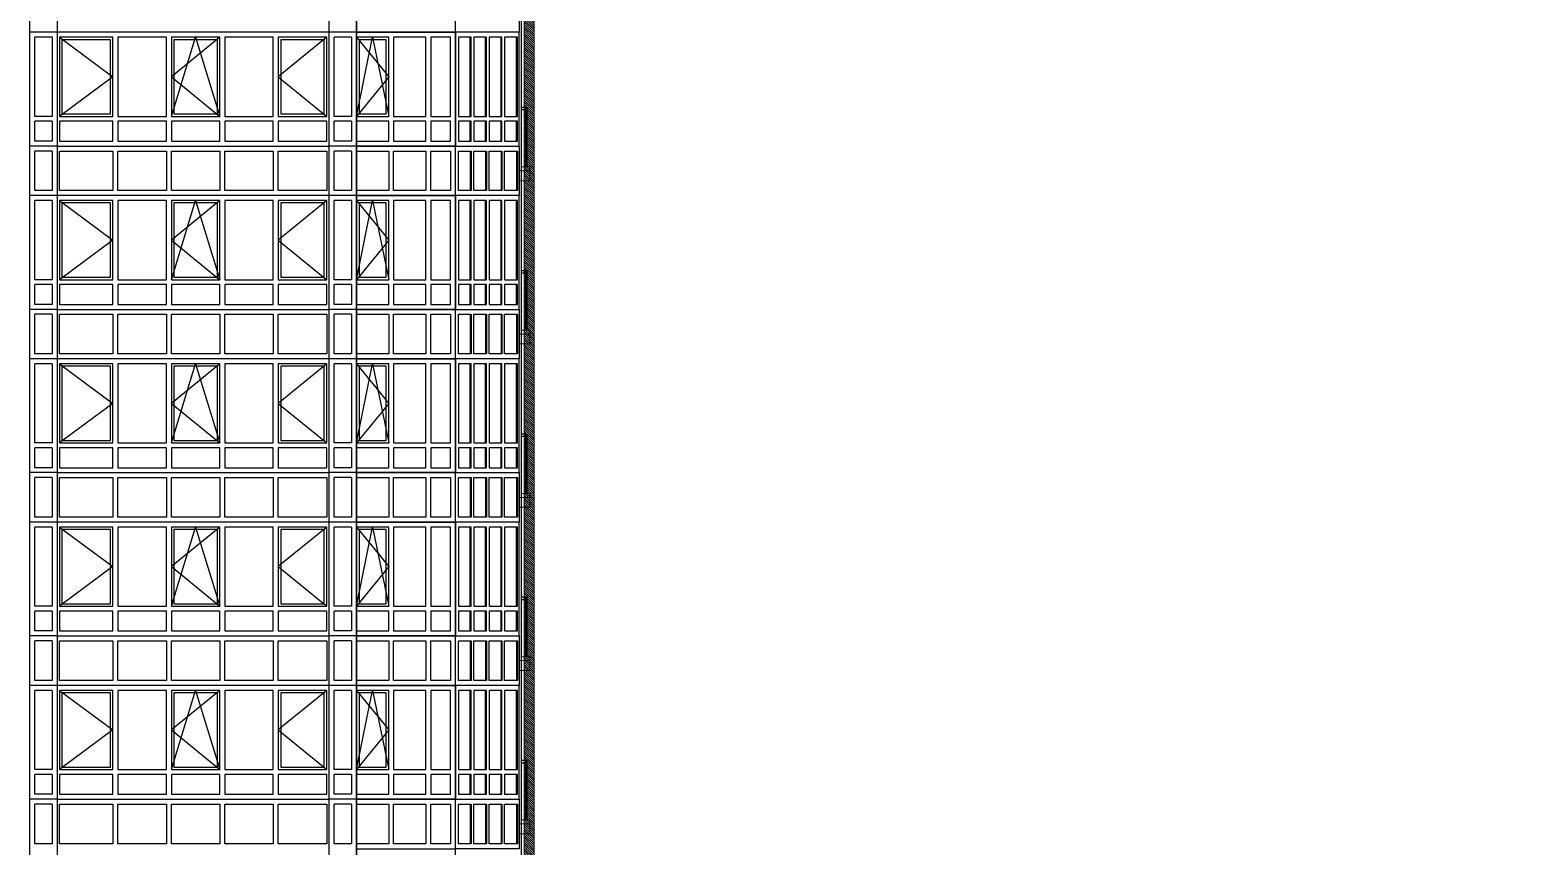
# Model space of a CAD drawing. Header units: inches. Extents: x -634 to 3638, y -6930911 to 5552.
# Drawn here: x 1409.28 to 1440.72, y 3491.25 to 3508.48 of the extents above; entities that cross this region are included whole.
import ezdxf

# ---------------------------------------------------------------- set-up
doc = ezdxf.new("R2010")
doc.units = ezdxf.units.IN
doc.header["$MEASUREMENT"] = 0
doc.linetypes.add('DASHED2', pattern=[9.525, 6.35, -3.175])
doc.layers.add('ELEV', color=134, linetype='Continuous', lineweight=18)
doc.layers.add('WALL_1', color=11, linetype='Continuous', lineweight=15)
for name, color, linetype in [('OGRAJDENIYE', 255, 'Continuous'), ('Okno', 150, 'Continuous'), ('WALL', 243, 'Continuous')]:
    doc.layers.add(name, color=color, linetype=linetype)

msp = doc.modelspace()

# ---------------------------------------------------------------- hatches: boundary and pattern name
at = {"layer": 'ELEV', "linetype": 'Continuous'}
h = msp.add_hatch(dxfattribs=at)
h.set_pattern_fill('ANSI31', color=256, scale=0.01044, style=0)
h.set_pattern_definition([(45, (1262.311104, 3366.587935), (-0.02343928418428, 0.02343928418428), [])])
edge = h.paths.add_edge_path()
edge.add_ellipse((1445.78234, 3471.96182), major_axis=(0, 6932302.83262), ratio=0.00000001506, start_angle=89.999976115149, end_angle=270.000023884851)
edge.add_line((1445.67794, 3474.85168), (1445.67794, 3528.48347))
edge.add_line((1445.67794, 3528.48347), (1445.88675, 3528.48347))
edge.add_line((1445.88675, 3528.48347), (1445.88675, 3474.85168))
h = msp.add_hatch(dxfattribs=at)
h.set_pattern_fill('ANSI31', color=256, scale=0.01044, angle=180, style=0)
h.set_pattern_definition([(135, (1559.49005, 3366.229043), (0.023439284, 0.023439284), [])])
h.paths.add_polyline_path([(1419.91858, 3477.38813), (1419.71312, 3477.54604), (1419.70978, 3477.54861), (1419.70978, 3529.38075), (1419.91858, 3529.37984)])

# ---------------------------------------------------------------- linework, layer by layer
at = {"layer": 'ELEV', "linetype": 'Continuous', "flags": 128}
for points in [[(1419.70978, 3529.3807, 0.02088, 0.02088, 0), (1419.70978, 3477.54861, 0.02088, 0.02088, 0)], [(1419.91858, 3529.37978, 0.02088, 0.02088, 0), (1419.91858, 3477.38813, 0.02088, 0.02088, 0)]]:
    msp.add_lwpolyline(points, format="xyseb", dxfattribs=at)
at = {"layer": 'OGRAJDENIYE', "color": 7, "linetype": 'Continuous'}
for p, q in [((1419.77502, 3506.83704), (1419.65391, 3506.83704)), ((1419.7437, 3506.78483), (1419.65391, 3506.78483)), ((1419.7437, 3505.58419), (1419.7437, 3506.83704)), ((1419.77502, 3505.58419), (1419.77502, 3506.83704)), ((1419.77502, 3503.39172), (1419.65391, 3503.39172)), ((1419.7437, 3503.33951), (1419.65391, 3503.33951)), ((1419.7437, 3502.13887), (1419.7437, 3503.39172)), ((1419.77502, 3502.13887), (1419.77502, 3503.39172)), ((1419.77502, 3499.9464), (1419.65391, 3499.9464)), ((1419.7437, 3499.8942), (1419.65391, 3499.8942)), ((1419.7437, 3498.69355), (1419.7437, 3499.9464)), ((1419.77502, 3498.69355), (1419.77502, 3499.9464)), ((1419.77502, 3496.50108), (1419.65391, 3496.50108)), ((1419.7437, 3496.44888), (1419.65391, 3496.44888)), ((1419.7437, 3495.24823), (1419.7437, 3496.50108)), ((1419.77502, 3495.24823), (1419.77502, 3496.50108)), ((1419.77502, 3493.05576), (1419.65391, 3493.05576)), ((1419.7437, 3493.00356), (1419.65391, 3493.00356)), ((1419.7437, 3491.80291), (1419.7437, 3493.05576)), ((1419.77502, 3491.80291), (1419.77502, 3493.05576))]:
    msp.add_line(p, q, dxfattribs=at)
at = {"layer": 'Okno', "color": 7, "linetype": 'Continuous'}
for p, q in [((1409.85668, 3508.42397), (1409.28246, 3508.42397)), ((1416.1731, 3508.42397), (1415.59888, 3508.42397)), ((1409.75227, 3508.31957), (1409.38686, 3508.31957)), ((1416.06869, 3508.31957), (1415.70328, 3508.31957)), ((1409.75227, 3506.64911), (1409.38686, 3506.64911)), ((1409.75227, 3506.54471), (1409.38686, 3506.54471)), ((1416.06869, 3506.64911), (1415.70328, 3506.64911)), ((1416.06869, 3506.54471), (1415.70328, 3506.54471)), ((1409.85668, 3506.02269), (1409.28246, 3506.02269)), ((1409.75227, 3506.12709), (1409.38686, 3506.12709)), ((1409.75227, 3505.91828), (1409.38686, 3505.91828)), ((1416.1731, 3506.02269), (1415.59888, 3506.02269)), ((1416.06869, 3506.12709), (1415.70328, 3506.12709)), ((1416.06869, 3505.91828), (1415.70328, 3505.91828)), ((1409.85668, 3504.97865), (1409.28246, 3504.97865)), ((1409.75227, 3505.08306), (1409.38686, 3505.08306)), ((1409.75227, 3504.87425), (1409.38686, 3504.87425)), ((1416.1731, 3504.97865), (1415.59888, 3504.97865)), ((1416.06869, 3505.08306), (1415.70328, 3505.08306)), ((1416.06869, 3504.87425), (1415.70328, 3504.87425)), ((1409.75227, 3503.20379), (1409.38686, 3503.20379)), ((1409.75227, 3503.09939), (1409.38686, 3503.09939)), ((1416.06869, 3503.20379), (1415.70328, 3503.20379)), ((1416.06869, 3503.09939), (1415.70328, 3503.09939)), ((1409.75227, 3502.68177), (1409.38686, 3502.68177)), ((1416.06869, 3502.68177), (1415.70328, 3502.68177)), ((1409.85668, 3502.57737), (1409.28246, 3502.57737)), ((1409.75227, 3502.47296), (1409.38686, 3502.47296)), ((1416.1731, 3502.57737), (1415.59888, 3502.57737)), ((1416.06869, 3502.47296), (1415.70328, 3502.47296)), ((1409.85668, 3501.53333), (1409.28246, 3501.53333)), ((1409.75227, 3501.63774), (1409.38686, 3501.63774)), ((1409.75227, 3501.42893), (1409.38686, 3501.42893)), ((1416.1731, 3501.53333), (1415.59888, 3501.53333)), ((1416.06869, 3501.63774), (1415.70328, 3501.63774)), ((1416.06869, 3501.42893), (1415.70328, 3501.42893)), ((1409.75227, 3499.75847), (1409.38686, 3499.75847)), ((1409.75227, 3499.65407), (1409.38686, 3499.65407)), ((1416.06869, 3499.75847), (1415.70328, 3499.75847)), ((1416.06869, 3499.65407), (1415.70328, 3499.65407)), ((1409.75227, 3499.23645), (1409.38686, 3499.23645)), ((1416.06869, 3499.23645), (1415.70328, 3499.23645)), ((1409.85668, 3499.13205), (1409.28246, 3499.13205)), ((1409.75227, 3499.02764), (1409.38686, 3499.02764)), ((1416.1731, 3499.13205), (1415.59888, 3499.13205)), ((1416.06869, 3499.02764), (1415.70328, 3499.02764)), ((1409.85668, 3498.08801), (1409.28246, 3498.08801)), ((1409.75227, 3498.19242), (1409.38686, 3498.19242)), ((1409.75227, 3497.98361), (1409.38686, 3497.98361)), ((1416.1731, 3498.08801), (1415.59888, 3498.08801)), ((1416.06869, 3498.19242), (1415.70328, 3498.19242)), ((1416.06869, 3497.98361), (1415.70328, 3497.98361)), ((1409.75227, 3496.31315), (1409.38686, 3496.31315)), ((1409.75227, 3496.20875), (1409.38686, 3496.20875)), ((1416.06869, 3496.31315), (1415.70328, 3496.31315)), ((1416.06869, 3496.20875), (1415.70328, 3496.20875)), ((1409.75227, 3495.79113), (1409.38686, 3495.79113)), ((1416.06869, 3495.79113), (1415.70328, 3495.79113)), ((1409.85668, 3495.68673), (1409.28246, 3495.68673)), ((1409.75227, 3495.58233), (1409.38686, 3495.58233)), ((1416.1731, 3495.68673), (1415.59888, 3495.68673)), ((1416.06869, 3495.58233), (1415.70328, 3495.58233)), ((1409.85668, 3494.64269), (1409.28246, 3494.64269)), ((1409.75227, 3494.7471), (1409.38686, 3494.7471)), ((1409.75227, 3494.53829), (1409.38686, 3494.53829)), ((1416.1731, 3494.64269), (1415.59888, 3494.64269)), ((1416.06869, 3494.7471), (1415.70328, 3494.7471)), ((1416.06869, 3494.53829), (1415.70328, 3494.53829)), ((1409.75227, 3492.86783), (1409.38686, 3492.86783)), ((1409.75227, 3492.76343), (1409.38686, 3492.76343)), ((1416.06869, 3492.86783), (1415.70328, 3492.86783)), ((1416.06869, 3492.76343), (1415.70328, 3492.76343)), ((1409.75227, 3492.34581), (1409.38686, 3492.34581)), ((1416.06869, 3492.34581), (1415.70328, 3492.34581)), ((1409.85668, 3492.24141), (1409.28246, 3492.24141)), ((1409.75227, 3492.13701), (1409.38686, 3492.13701)), ((1416.1731, 3492.24141), (1415.59888, 3492.24141)), ((1416.06869, 3492.13701), (1415.70328, 3492.13701)), ((1409.75227, 3491.30178), (1409.38686, 3491.30178)), ((1416.06869, 3491.30178), (1415.70328, 3491.30178))]:
    msp.add_line(p, q, dxfattribs=at)
at = {"layer": 'Okno', "color": 7, "linetype": 'DASHED2', "ltscale": 0.4}
for p, q in [((1409.90888, 3508.31957), (1411.03644, 3507.48434)), ((1413.29156, 3508.31957), (1412.2684, 3507.48434)), ((1412.2684, 3506.64911), (1412.77998, 3508.31957)), ((1412.77998, 3508.31957), (1413.29156, 3506.64911)), ((1415.54667, 3508.31957), (1414.52352, 3507.48434)), ((1416.17414, 3508.31957), (1416.85276, 3507.48434)), ((1416.17414, 3506.64911), (1416.51345, 3508.31957)), ((1416.51345, 3508.31957), (1416.85276, 3506.64911)), ((1411.03644, 3507.48434), (1409.90888, 3506.64911)), ((1412.2684, 3507.48434), (1413.29156, 3506.64911)), ((1414.52352, 3507.48434), (1415.54667, 3506.64911)), ((1416.85276, 3507.48434), (1416.17414, 3506.64911)), ((1409.90888, 3504.87425), (1411.03644, 3504.03902)), ((1413.29156, 3504.87425), (1412.2684, 3504.03902)), ((1412.2684, 3503.20379), (1412.77998, 3504.87425)), ((1412.77998, 3504.87425), (1413.29156, 3503.20379)), ((1415.54667, 3504.87425), (1414.52352, 3504.03902)), ((1416.17414, 3504.87425), (1416.85276, 3504.03902)), ((1416.17414, 3503.20379), (1416.51345, 3504.87425)), ((1416.51345, 3504.87425), (1416.85276, 3503.20379)), ((1411.03644, 3504.03902), (1409.90888, 3503.20379)), ((1412.2684, 3504.03902), (1413.29156, 3503.20379)), ((1414.52352, 3504.03902), (1415.54667, 3503.20379)), ((1416.85276, 3504.03902), (1416.17414, 3503.20379)), ((1409.90888, 3501.42893), (1411.03644, 3500.5937)), ((1413.29156, 3501.42893), (1412.2684, 3500.5937)), ((1412.2684, 3499.75847), (1412.77998, 3501.42893)), ((1412.77998, 3501.42893), (1413.29156, 3499.75847)), ((1415.54667, 3501.42893), (1414.52352, 3500.5937)), ((1416.17414, 3501.42893), (1416.85276, 3500.5937)), ((1416.17414, 3499.75847), (1416.51345, 3501.42893)), ((1416.51345, 3501.42893), (1416.85276, 3499.75847)), ((1411.03644, 3500.5937), (1409.90888, 3499.75847)), ((1412.2684, 3500.5937), (1413.29156, 3499.75847)), ((1414.52352, 3500.5937), (1415.54667, 3499.75847)), ((1416.85276, 3500.5937), (1416.17414, 3499.75847)), ((1409.90888, 3497.98361), (1411.03644, 3497.14838)), ((1413.29156, 3497.98361), (1412.2684, 3497.14838)), ((1412.2684, 3496.31315), (1412.77998, 3497.98361)), ((1412.77998, 3497.98361), (1413.29156, 3496.31315)), ((1415.54667, 3497.98361), (1414.52352, 3497.14838)), ((1416.17414, 3497.98361), (1416.85276, 3497.14838)), ((1416.17414, 3496.31315), (1416.51345, 3497.98361)), ((1416.51345, 3497.98361), (1416.85276, 3496.31315)), ((1411.03644, 3497.14838), (1409.90888, 3496.31315)), ((1412.2684, 3497.14838), (1413.29156, 3496.31315)), ((1414.52352, 3497.14838), (1415.54667, 3496.31315)), ((1416.85276, 3497.14838), (1416.17414, 3496.31315)), ((1409.90888, 3494.53829), (1411.03644, 3493.70306)), ((1413.29156, 3494.53829), (1412.2684, 3493.70306)), ((1412.2684, 3492.86783), (1412.77998, 3494.53829)), ((1412.77998, 3494.53829), (1413.29156, 3492.86783)), ((1415.54667, 3494.53829), (1414.52352, 3493.70306)), ((1416.17414, 3494.53829), (1416.85276, 3493.70306)), ((1416.17414, 3492.86783), (1416.51345, 3494.53829)), ((1416.51345, 3494.53829), (1416.85276, 3492.86783)), ((1411.03644, 3493.70306), (1409.90888, 3492.86783)), ((1412.2684, 3493.70306), (1413.29156, 3492.86783)), ((1414.52352, 3493.70306), (1415.54667, 3492.86783)), ((1416.85276, 3493.70306), (1416.17414, 3492.86783))]:
    msp.add_line(p, q, dxfattribs=at)
at = {"layer": 'Okno', "color": 7}
for p, q in [((1418.5742, 3506.64911), (1418.5742, 3508.31957)), ((1418.89785, 3506.64911), (1418.89785, 3508.31957)), ((1419.2215, 3506.64911), (1419.2215, 3508.31957)), ((1419.54515, 3506.64911), (1419.54515, 3508.31957)), ((1418.5742, 3506.12709), (1418.5742, 3506.54471)), ((1418.89785, 3506.12709), (1418.89785, 3506.54471)), ((1419.2215, 3506.12709), (1419.2215, 3506.54471)), ((1419.54515, 3506.12709), (1419.54515, 3506.54471)), ((1418.5742, 3505.91828), (1418.5742, 3505.08306)), ((1418.89785, 3505.91828), (1418.89785, 3505.08306)), ((1419.2215, 3505.91828), (1419.2215, 3505.08306)), ((1419.54515, 3505.91828), (1419.54515, 3505.08306)), ((1418.5742, 3503.20379), (1418.5742, 3504.87425)), ((1418.89785, 3503.20379), (1418.89785, 3504.87425)), ((1419.2215, 3503.20379), (1419.2215, 3504.87425)), ((1419.54515, 3503.20379), (1419.54515, 3504.87425)), ((1418.5742, 3502.68177), (1418.5742, 3503.09939)), ((1418.89785, 3502.68177), (1418.89785, 3503.09939)), ((1419.2215, 3502.68177), (1419.2215, 3503.09939)), ((1419.54515, 3502.68177), (1419.54515, 3503.09939)), ((1418.5742, 3502.47296), (1418.5742, 3501.63774)), ((1418.89785, 3502.47296), (1418.89785, 3501.63774)), ((1419.2215, 3502.47296), (1419.2215, 3501.63774)), ((1419.54515, 3502.47296), (1419.54515, 3501.63774)), ((1418.5742, 3499.75847), (1418.5742, 3501.42893)), ((1418.89785, 3499.75847), (1418.89785, 3501.42893)), ((1419.2215, 3499.75847), (1419.2215, 3501.42893)), ((1419.54515, 3499.75847), (1419.54515, 3501.42893)), ((1418.5742, 3499.23645), (1418.5742, 3499.65407)), ((1418.89785, 3499.23645), (1418.89785, 3499.65407)), ((1419.2215, 3499.23645), (1419.2215, 3499.65407)), ((1419.54515, 3499.23645), (1419.54515, 3499.65407)), ((1418.5742, 3499.02764), (1418.5742, 3498.19242)), ((1418.89785, 3499.02764), (1418.89785, 3498.19242)), ((1419.2215, 3499.02764), (1419.2215, 3498.19242)), ((1419.54515, 3499.02764), (1419.54515, 3498.19242)), ((1418.5742, 3496.31315), (1418.5742, 3497.98361)), ((1418.89785, 3496.31315), (1418.89785, 3497.98361)), ((1419.2215, 3496.31315), (1419.2215, 3497.98361)), ((1419.54515, 3496.31315), (1419.54515, 3497.98361)), ((1418.5742, 3495.79113), (1418.5742, 3496.20875)), ((1418.89785, 3495.79113), (1418.89785, 3496.20875)), ((1419.2215, 3495.79113), (1419.2215, 3496.20875)), ((1419.54515, 3495.79113), (1419.54515, 3496.20875)), ((1418.5742, 3495.58233), (1418.5742, 3494.7471)), ((1418.89785, 3495.58233), (1418.89785, 3494.7471)), ((1419.2215, 3495.58233), (1419.2215, 3494.7471)), ((1419.54515, 3495.58233), (1419.54515, 3494.7471)), ((1418.5742, 3492.86783), (1418.5742, 3494.53829)), ((1418.89785, 3492.86783), (1418.89785, 3494.53829)), ((1419.2215, 3492.86783), (1419.2215, 3494.53829)), ((1419.54515, 3492.86783), (1419.54515, 3494.53829)), ((1418.5742, 3492.34581), (1418.5742, 3492.76343)), ((1418.89785, 3492.34581), (1418.89785, 3492.76343)), ((1419.2215, 3492.34581), (1419.2215, 3492.76343)), ((1419.54515, 3492.34581), (1419.54515, 3492.76343)), ((1418.5742, 3492.13701), (1418.5742, 3491.30178)), ((1418.89785, 3492.13701), (1418.89785, 3491.30178)), ((1419.2215, 3492.13701), (1419.2215, 3491.30178)), ((1419.54515, 3492.13701), (1419.54515, 3491.30178))]:
    msp.add_line(p, q, dxfattribs=at)
at = {"layer": 'Okno', "color": 7, "linetype": 'Continuous'}
for points in [[(1409.28246, 3522.51846), (1409.85668, 3522.51846), (1409.85668, 3475.01481), (1409.28246, 3475.01481)], [(1415.59888, 3522.51846), (1416.1731, 3522.51846), (1416.1731, 3475.01481), (1415.59888, 3475.01481)]]:
    msp.add_lwpolyline(points, close=True, dxfattribs=at)
at = {"layer": 'Okno', "color": 7}
for points in [[(1418.26117, 3509.46801), (1416.1731, 3509.46801), (1416.1731, 3508.42397), (1418.26117, 3508.42397)], [(1418.26117, 3509.46801), (1419.60371, 3509.46801), (1419.60371, 3508.42397), (1418.26117, 3508.42397)], [(1415.59888, 3508.42397), (1409.85668, 3508.42397), (1409.85668, 3506.02269), (1415.59888, 3506.02269)], [(1418.26117, 3508.42397), (1416.1731, 3508.42397), (1416.1731, 3506.02269), (1418.26117, 3506.02269)], [(1419.60371, 3508.42397), (1418.26117, 3508.42397), (1418.26117, 3506.02269), (1419.60371, 3506.02269)], [(1411.03644, 3508.31957), (1409.90888, 3508.31957), (1409.90888, 3506.64911), (1411.03644, 3506.64911)], [(1410.98424, 3508.26737), (1409.96108, 3508.26737), (1409.96108, 3506.70131), (1410.98424, 3506.70131), (1410.98424, 3508.26737)], [(1412.164, 3508.31957), (1411.14084, 3508.31957), (1411.14084, 3506.64911), (1412.164, 3506.64911)], [(1413.29156, 3508.31957), (1412.2684, 3508.31957), (1412.2684, 3506.64911), (1413.29156, 3506.64911)], [(1413.23935, 3508.26737), (1412.3206, 3508.26737), (1412.3206, 3506.70131), (1413.23935, 3506.70131), (1413.23935, 3508.26737)], [(1414.41912, 3508.31957), (1413.39596, 3508.31957), (1413.39596, 3506.64911), (1414.41912, 3506.64911)], [(1415.54667, 3508.31957), (1414.52352, 3508.31957), (1414.52352, 3506.64911), (1415.54667, 3506.64911)], [(1415.49447, 3508.26737), (1414.57572, 3508.26737), (1414.57572, 3506.70131), (1415.49447, 3506.70131), (1415.49447, 3508.26737)], [(1416.85276, 3508.31957), (1416.17414, 3508.31957), (1416.17414, 3506.64911), (1416.85276, 3506.64911)], [(1416.80056, 3508.26737), (1416.22634, 3508.26737), (1416.22634, 3506.70131), (1416.80056, 3506.70131), (1416.80056, 3508.26737)], [(1417.63579, 3508.31957), (1416.95717, 3508.31957), (1416.95717, 3506.64911), (1417.63579, 3506.64911)], [(1418.15676, 3508.31957), (1417.74019, 3508.31957), (1417.74019, 3506.64911), (1418.15676, 3506.64911)], [(1418.59508, 3508.31957), (1418.32363, 3508.31957), (1418.32363, 3506.64911), (1418.59508, 3506.64911)], [(1418.91873, 3508.31957), (1418.64728, 3508.31957), (1418.64728, 3506.64911), (1418.91873, 3506.64911)], [(1419.24238, 3508.31957), (1418.97093, 3508.31957), (1418.97093, 3506.64911), (1419.24238, 3506.64911)], [(1419.56603, 3508.31957), (1419.29458, 3508.31957), (1419.29458, 3506.64911), (1419.56603, 3506.64911)], [(1411.03644, 3506.54471), (1409.90888, 3506.54471), (1409.90888, 3506.12709), (1411.03644, 3506.12709)], [(1412.164, 3506.54471), (1411.14084, 3506.54471), (1411.14084, 3506.12709), (1412.164, 3506.12709)], [(1413.29156, 3506.54471), (1412.2684, 3506.54471), (1412.2684, 3506.12709), (1413.29156, 3506.12709)], [(1414.41912, 3506.54471), (1413.39596, 3506.54471), (1413.39596, 3506.12709), (1414.41912, 3506.12709)], [(1415.54667, 3506.54471), (1414.52352, 3506.54471), (1414.52352, 3506.12709), (1415.54667, 3506.12709)], [(1416.85276, 3506.54471), (1416.17414, 3506.54471), (1416.17414, 3506.12709), (1416.85276, 3506.12709)], [(1417.63579, 3506.54471), (1416.95717, 3506.54471), (1416.95717, 3506.12709), (1417.63579, 3506.12709)], [(1418.15676, 3506.54471), (1417.74019, 3506.54471), (1417.74019, 3506.12709), (1418.15676, 3506.12709)], [(1418.59508, 3506.54471), (1418.32363, 3506.54471), (1418.32363, 3506.12709), (1418.59508, 3506.12709)], [(1418.91873, 3506.54471), (1418.64728, 3506.54471), (1418.64728, 3506.12709), (1418.91873, 3506.12709)], [(1419.24238, 3506.54471), (1418.97093, 3506.54471), (1418.97093, 3506.12709), (1419.24238, 3506.12709)], [(1419.56603, 3506.54471), (1419.29458, 3506.54471), (1419.29458, 3506.12709), (1419.56603, 3506.12709)], [(1409.90888, 3505.91828), (1411.03644, 3505.91828), (1411.03644, 3505.08306), (1409.90888, 3505.08306)], [(1411.14084, 3505.91828), (1412.164, 3505.91828), (1412.164, 3505.08306), (1411.14084, 3505.08306)], [(1412.2684, 3505.91828), (1413.29156, 3505.91828), (1413.29156, 3505.08306), (1412.2684, 3505.08306)], [(1413.39596, 3505.91828), (1414.41912, 3505.91828), (1414.41912, 3505.08306), (1413.39596, 3505.08306)], [(1414.52352, 3505.91828), (1415.54667, 3505.91828), (1415.54667, 3505.08306), (1414.52352, 3505.08306)], [(1418.26117, 3506.02269), (1416.1731, 3506.02269), (1416.1731, 3504.97865), (1418.26117, 3504.97865)], [(1416.17414, 3505.91828), (1416.85276, 3505.91828), (1416.85276, 3505.08306), (1416.17414, 3505.08306)], [(1416.95717, 3505.91828), (1417.63579, 3505.91828), (1417.63579, 3505.08306), (1416.95717, 3505.08306)], [(1417.74019, 3505.91828), (1418.15676, 3505.91828), (1418.15676, 3505.08306), (1417.74019, 3505.08306)], [(1418.26117, 3506.02269), (1419.60371, 3506.02269), (1419.60371, 3504.97865), (1418.26117, 3504.97865)], [(1418.32363, 3505.91828), (1418.59508, 3505.91828), (1418.59508, 3505.08306), (1418.32363, 3505.08306)], [(1418.64728, 3505.91828), (1418.91873, 3505.91828), (1418.91873, 3505.08306), (1418.64728, 3505.08306)], [(1418.97093, 3505.91828), (1419.24238, 3505.91828), (1419.24238, 3505.08306), (1418.97093, 3505.08306)], [(1419.29458, 3505.91828), (1419.56603, 3505.91828), (1419.56603, 3505.08306), (1419.29458, 3505.08306)], [(1415.59888, 3504.97865), (1409.85668, 3504.97865), (1409.85668, 3502.57737), (1415.59888, 3502.57737)], [(1411.03644, 3504.87425), (1409.90888, 3504.87425), (1409.90888, 3503.20379), (1411.03644, 3503.20379)], [(1412.164, 3504.87425), (1411.14084, 3504.87425), (1411.14084, 3503.20379), (1412.164, 3503.20379)], [(1413.29156, 3504.87425), (1412.2684, 3504.87425), (1412.2684, 3503.20379), (1413.29156, 3503.20379)], [(1414.41912, 3504.87425), (1413.39596, 3504.87425), (1413.39596, 3503.20379), (1414.41912, 3503.20379)], [(1415.54667, 3504.87425), (1414.52352, 3504.87425), (1414.52352, 3503.20379), (1415.54667, 3503.20379)], [(1418.26117, 3504.97865), (1416.1731, 3504.97865), (1416.1731, 3502.57737), (1418.26117, 3502.57737)], [(1416.85276, 3504.87425), (1416.17414, 3504.87425), (1416.17414, 3503.20379), (1416.85276, 3503.20379)], [(1417.63579, 3504.87425), (1416.95717, 3504.87425), (1416.95717, 3503.20379), (1417.63579, 3503.20379)], [(1418.15676, 3504.87425), (1417.74019, 3504.87425), (1417.74019, 3503.20379), (1418.15676, 3503.20379)], [(1419.60371, 3504.97865), (1418.26117, 3504.97865), (1418.26117, 3502.57737), (1419.60371, 3502.57737)], [(1418.59508, 3504.87425), (1418.32363, 3504.87425), (1418.32363, 3503.20379), (1418.59508, 3503.20379)], [(1418.91873, 3504.87425), (1418.64728, 3504.87425), (1418.64728, 3503.20379), (1418.91873, 3503.20379)], [(1419.24238, 3504.87425), (1418.97093, 3504.87425), (1418.97093, 3503.20379), (1419.24238, 3503.20379)], [(1419.56603, 3504.87425), (1419.29458, 3504.87425), (1419.29458, 3503.20379), (1419.56603, 3503.20379)], [(1410.98424, 3504.82205), (1409.96108, 3504.82205), (1409.96108, 3503.25599), (1410.98424, 3503.25599), (1410.98424, 3504.82205)], [(1413.23935, 3504.82205), (1412.3206, 3504.82205), (1412.3206, 3503.25599), (1413.23935, 3503.25599), (1413.23935, 3504.82205)], [(1415.49447, 3504.82205), (1414.57572, 3504.82205), (1414.57572, 3503.25599), (1415.49447, 3503.25599), (1415.49447, 3504.82205)], [(1416.80056, 3504.82205), (1416.22634, 3504.82205), (1416.22634, 3503.25599), (1416.80056, 3503.25599), (1416.80056, 3504.82205)], [(1411.03644, 3503.09939), (1409.90888, 3503.09939), (1409.90888, 3502.68177), (1411.03644, 3502.68177)], [(1412.164, 3503.09939), (1411.14084, 3503.09939), (1411.14084, 3502.68177), (1412.164, 3502.68177)], [(1413.29156, 3503.09939), (1412.2684, 3503.09939), (1412.2684, 3502.68177), (1413.29156, 3502.68177)], [(1414.41912, 3503.09939), (1413.39596, 3503.09939), (1413.39596, 3502.68177), (1414.41912, 3502.68177)], [(1415.54667, 3503.09939), (1414.52352, 3503.09939), (1414.52352, 3502.68177), (1415.54667, 3502.68177)], [(1416.85276, 3503.09939), (1416.17414, 3503.09939), (1416.17414, 3502.68177), (1416.85276, 3502.68177)], [(1417.63579, 3503.09939), (1416.95717, 3503.09939), (1416.95717, 3502.68177), (1417.63579, 3502.68177)], [(1418.15676, 3503.09939), (1417.74019, 3503.09939), (1417.74019, 3502.68177), (1418.15676, 3502.68177)], [(1418.59508, 3503.09939), (1418.32363, 3503.09939), (1418.32363, 3502.68177), (1418.59508, 3502.68177)], [(1418.91873, 3503.09939), (1418.64728, 3503.09939), (1418.64728, 3502.68177), (1418.91873, 3502.68177)], [(1419.24238, 3503.09939), (1418.97093, 3503.09939), (1418.97093, 3502.68177), (1419.24238, 3502.68177)], [(1419.56603, 3503.09939), (1419.29458, 3503.09939), (1419.29458, 3502.68177), (1419.56603, 3502.68177)], [(1409.90888, 3502.47296), (1411.03644, 3502.47296), (1411.03644, 3501.63774), (1409.90888, 3501.63774)], [(1411.14084, 3502.47296), (1412.164, 3502.47296), (1412.164, 3501.63774), (1411.14084, 3501.63774)], [(1412.2684, 3502.47296), (1413.29156, 3502.47296), (1413.29156, 3501.63774), (1412.2684, 3501.63774)], [(1413.39596, 3502.47296), (1414.41912, 3502.47296), (1414.41912, 3501.63774), (1413.39596, 3501.63774)], [(1414.52352, 3502.47296), (1415.54667, 3502.47296), (1415.54667, 3501.63774), (1414.52352, 3501.63774)], [(1418.26117, 3502.57737), (1416.1731, 3502.57737), (1416.1731, 3501.53333), (1418.26117, 3501.53333)], [(1416.17414, 3502.47296), (1416.85276, 3502.47296), (1416.85276, 3501.63774), (1416.17414, 3501.63774)], [(1416.95717, 3502.47296), (1417.63579, 3502.47296), (1417.63579, 3501.63774), (1416.95717, 3501.63774)], [(1417.74019, 3502.47296), (1418.15676, 3502.47296), (1418.15676, 3501.63774), (1417.74019, 3501.63774)], [(1418.26117, 3502.57737), (1419.60371, 3502.57737), (1419.60371, 3501.53333), (1418.26117, 3501.53333)], [(1418.32363, 3502.47296), (1418.59508, 3502.47296), (1418.59508, 3501.63774), (1418.32363, 3501.63774)], [(1418.64728, 3502.47296), (1418.91873, 3502.47296), (1418.91873, 3501.63774), (1418.64728, 3501.63774)], [(1418.97093, 3502.47296), (1419.24238, 3502.47296), (1419.24238, 3501.63774), (1418.97093, 3501.63774)], [(1419.29458, 3502.47296), (1419.56603, 3502.47296), (1419.56603, 3501.63774), (1419.29458, 3501.63774)], [(1415.59888, 3501.53333), (1409.85668, 3501.53333), (1409.85668, 3499.13205), (1415.59888, 3499.13205)], [(1411.03644, 3501.42893), (1409.90888, 3501.42893), (1409.90888, 3499.75847), (1411.03644, 3499.75847)], [(1412.164, 3501.42893), (1411.14084, 3501.42893), (1411.14084, 3499.75847), (1412.164, 3499.75847)], [(1413.29156, 3501.42893), (1412.2684, 3501.42893), (1412.2684, 3499.75847), (1413.29156, 3499.75847)], [(1414.41912, 3501.42893), (1413.39596, 3501.42893), (1413.39596, 3499.75847), (1414.41912, 3499.75847)], [(1415.54667, 3501.42893), (1414.52352, 3501.42893), (1414.52352, 3499.75847), (1415.54667, 3499.75847)], [(1418.26117, 3501.53333), (1416.1731, 3501.53333), (1416.1731, 3499.13205), (1418.26117, 3499.13205)], [(1416.85276, 3501.42893), (1416.17414, 3501.42893), (1416.17414, 3499.75847), (1416.85276, 3499.75847)], [(1417.63579, 3501.42893), (1416.95717, 3501.42893), (1416.95717, 3499.75847), (1417.63579, 3499.75847)], [(1418.15676, 3501.42893), (1417.74019, 3501.42893), (1417.74019, 3499.75847), (1418.15676, 3499.75847)], [(1419.60371, 3501.53333), (1418.26117, 3501.53333), (1418.26117, 3499.13205), (1419.60371, 3499.13205)], [(1418.59508, 3501.42893), (1418.32363, 3501.42893), (1418.32363, 3499.75847), (1418.59508, 3499.75847)], [(1418.91873, 3501.42893), (1418.64728, 3501.42893), (1418.64728, 3499.75847), (1418.91873, 3499.75847)], [(1419.24238, 3501.42893), (1418.97093, 3501.42893), (1418.97093, 3499.75847), (1419.24238, 3499.75847)], [(1419.56603, 3501.42893), (1419.29458, 3501.42893), (1419.29458, 3499.75847), (1419.56603, 3499.75847)], [(1410.98424, 3501.37673), (1409.96108, 3501.37673), (1409.96108, 3499.81067), (1410.98424, 3499.81067), (1410.98424, 3501.37673)], [(1413.23935, 3501.37673), (1412.3206, 3501.37673), (1412.3206, 3499.81067), (1413.23935, 3499.81067), (1413.23935, 3501.37673)], [(1415.49447, 3501.37673), (1414.57572, 3501.37673), (1414.57572, 3499.81067), (1415.49447, 3499.81067), (1415.49447, 3501.37673)], [(1416.80056, 3501.37673), (1416.22634, 3501.37673), (1416.22634, 3499.81067), (1416.80056, 3499.81067), (1416.80056, 3501.37673)], [(1411.03644, 3499.65407), (1409.90888, 3499.65407), (1409.90888, 3499.23645), (1411.03644, 3499.23645)], [(1412.164, 3499.65407), (1411.14084, 3499.65407), (1411.14084, 3499.23645), (1412.164, 3499.23645)], [(1413.29156, 3499.65407), (1412.2684, 3499.65407), (1412.2684, 3499.23645), (1413.29156, 3499.23645)], [(1414.41912, 3499.65407), (1413.39596, 3499.65407), (1413.39596, 3499.23645), (1414.41912, 3499.23645)], [(1415.54667, 3499.65407), (1414.52352, 3499.65407), (1414.52352, 3499.23645), (1415.54667, 3499.23645)], [(1416.85276, 3499.65407), (1416.17414, 3499.65407), (1416.17414, 3499.23645), (1416.85276, 3499.23645)], [(1417.63579, 3499.65407), (1416.95717, 3499.65407), (1416.95717, 3499.23645), (1417.63579, 3499.23645)], [(1418.15676, 3499.65407), (1417.74019, 3499.65407), (1417.74019, 3499.23645), (1418.15676, 3499.23645)], [(1418.59508, 3499.65407), (1418.32363, 3499.65407), (1418.32363, 3499.23645), (1418.59508, 3499.23645)], [(1418.91873, 3499.65407), (1418.64728, 3499.65407), (1418.64728, 3499.23645), (1418.91873, 3499.23645)], [(1419.24238, 3499.65407), (1418.97093, 3499.65407), (1418.97093, 3499.23645), (1419.24238, 3499.23645)], [(1419.56603, 3499.65407), (1419.29458, 3499.65407), (1419.29458, 3499.23645), (1419.56603, 3499.23645)], [(1409.90888, 3499.02764), (1411.03644, 3499.02764), (1411.03644, 3498.19242), (1409.90888, 3498.19242)], [(1411.14084, 3499.02764), (1412.164, 3499.02764), (1412.164, 3498.19242), (1411.14084, 3498.19242)], [(1412.2684, 3499.02764), (1413.29156, 3499.02764), (1413.29156, 3498.19242), (1412.2684, 3498.19242)], [(1413.39596, 3499.02764), (1414.41912, 3499.02764), (1414.41912, 3498.19242), (1413.39596, 3498.19242)], [(1414.52352, 3499.02764), (1415.54667, 3499.02764), (1415.54667, 3498.19242), (1414.52352, 3498.19242)], [(1418.26117, 3499.13205), (1416.1731, 3499.13205), (1416.1731, 3498.08801), (1418.26117, 3498.08801)], [(1416.17414, 3499.02764), (1416.85276, 3499.02764), (1416.85276, 3498.19242), (1416.17414, 3498.19242)], [(1416.95717, 3499.02764), (1417.63579, 3499.02764), (1417.63579, 3498.19242), (1416.95717, 3498.19242)], [(1417.74019, 3499.02764), (1418.15676, 3499.02764), (1418.15676, 3498.19242), (1417.74019, 3498.19242)], [(1418.26117, 3499.13205), (1419.60371, 3499.13205), (1419.60371, 3498.08801), (1418.26117, 3498.08801)], [(1418.32363, 3499.02764), (1418.59508, 3499.02764), (1418.59508, 3498.19242), (1418.32363, 3498.19242)], [(1418.64728, 3499.02764), (1418.91873, 3499.02764), (1418.91873, 3498.19242), (1418.64728, 3498.19242)], [(1418.97093, 3499.02764), (1419.24238, 3499.02764), (1419.24238, 3498.19242), (1418.97093, 3498.19242)], [(1419.29458, 3499.02764), (1419.56603, 3499.02764), (1419.56603, 3498.19242), (1419.29458, 3498.19242)], [(1415.59888, 3498.08801), (1409.85668, 3498.08801), (1409.85668, 3495.68673), (1415.59888, 3495.68673)], [(1411.03644, 3497.98361), (1409.90888, 3497.98361), (1409.90888, 3496.31315), (1411.03644, 3496.31315)], [(1412.164, 3497.98361), (1411.14084, 3497.98361), (1411.14084, 3496.31315), (1412.164, 3496.31315)], [(1413.29156, 3497.98361), (1412.2684, 3497.98361), (1412.2684, 3496.31315), (1413.29156, 3496.31315)], [(1414.41912, 3497.98361), (1413.39596, 3497.98361), (1413.39596, 3496.31315), (1414.41912, 3496.31315)], [(1415.54667, 3497.98361), (1414.52352, 3497.98361), (1414.52352, 3496.31315), (1415.54667, 3496.31315)], [(1418.26117, 3498.08801), (1416.1731, 3498.08801), (1416.1731, 3495.68673), (1418.26117, 3495.68673)], [(1416.85276, 3497.98361), (1416.17414, 3497.98361), (1416.17414, 3496.31315), (1416.85276, 3496.31315)], [(1417.63579, 3497.98361), (1416.95717, 3497.98361), (1416.95717, 3496.31315), (1417.63579, 3496.31315)], [(1418.15676, 3497.98361), (1417.74019, 3497.98361), (1417.74019, 3496.31315), (1418.15676, 3496.31315)], [(1419.60371, 3498.08801), (1418.26117, 3498.08801), (1418.26117, 3495.68673), (1419.60371, 3495.68673)], [(1418.59508, 3497.98361), (1418.32363, 3497.98361), (1418.32363, 3496.31315), (1418.59508, 3496.31315)], [(1418.91873, 3497.98361), (1418.64728, 3497.98361), (1418.64728, 3496.31315), (1418.91873, 3496.31315)], [(1419.24238, 3497.98361), (1418.97093, 3497.98361), (1418.97093, 3496.31315), (1419.24238, 3496.31315)], [(1419.56603, 3497.98361), (1419.29458, 3497.98361), (1419.29458, 3496.31315), (1419.56603, 3496.31315)], [(1410.98424, 3497.93141), (1409.96108, 3497.93141), (1409.96108, 3496.36535), (1410.98424, 3496.36535), (1410.98424, 3497.93141)], [(1413.23935, 3497.93141), (1412.3206, 3497.93141), (1412.3206, 3496.36535), (1413.23935, 3496.36535), (1413.23935, 3497.93141)], [(1415.49447, 3497.93141), (1414.57572, 3497.93141), (1414.57572, 3496.36535), (1415.49447, 3496.36535), (1415.49447, 3497.93141)], [(1416.80056, 3497.93141), (1416.22634, 3497.93141), (1416.22634, 3496.36535), (1416.80056, 3496.36535), (1416.80056, 3497.93141)], [(1411.03644, 3496.20875), (1409.90888, 3496.20875), (1409.90888, 3495.79113), (1411.03644, 3495.79113)], [(1412.164, 3496.20875), (1411.14084, 3496.20875), (1411.14084, 3495.79113), (1412.164, 3495.79113)], [(1413.29156, 3496.20875), (1412.2684, 3496.20875), (1412.2684, 3495.79113), (1413.29156, 3495.79113)], [(1414.41912, 3496.20875), (1413.39596, 3496.20875), (1413.39596, 3495.79113), (1414.41912, 3495.79113)], [(1415.54667, 3496.20875), (1414.52352, 3496.20875), (1414.52352, 3495.79113), (1415.54667, 3495.79113)], [(1416.85276, 3496.20875), (1416.17414, 3496.20875), (1416.17414, 3495.79113), (1416.85276, 3495.79113)], [(1417.63579, 3496.20875), (1416.95717, 3496.20875), (1416.95717, 3495.79113), (1417.63579, 3495.79113)], [(1418.15676, 3496.20875), (1417.74019, 3496.20875), (1417.74019, 3495.79113), (1418.15676, 3495.79113)], [(1418.59508, 3496.20875), (1418.32363, 3496.20875), (1418.32363, 3495.79113), (1418.59508, 3495.79113)], [(1418.91873, 3496.20875), (1418.64728, 3496.20875), (1418.64728, 3495.79113), (1418.91873, 3495.79113)], [(1419.24238, 3496.20875), (1418.97093, 3496.20875), (1418.97093, 3495.79113), (1419.24238, 3495.79113)], [(1419.56603, 3496.20875), (1419.29458, 3496.20875), (1419.29458, 3495.79113), (1419.56603, 3495.79113)], [(1409.90888, 3495.58233), (1411.03644, 3495.58233), (1411.03644, 3494.7471), (1409.90888, 3494.7471)], [(1411.14084, 3495.58233), (1412.164, 3495.58233), (1412.164, 3494.7471), (1411.14084, 3494.7471)], [(1412.2684, 3495.58233), (1413.29156, 3495.58233), (1413.29156, 3494.7471), (1412.2684, 3494.7471)], [(1413.39596, 3495.58233), (1414.41912, 3495.58233), (1414.41912, 3494.7471), (1413.39596, 3494.7471)], [(1414.52352, 3495.58233), (1415.54667, 3495.58233), (1415.54667, 3494.7471), (1414.52352, 3494.7471)], [(1418.26117, 3495.68673), (1416.1731, 3495.68673), (1416.1731, 3494.64269), (1418.26117, 3494.64269)], [(1416.17414, 3495.58233), (1416.85276, 3495.58233), (1416.85276, 3494.7471), (1416.17414, 3494.7471)], [(1416.95717, 3495.58233), (1417.63579, 3495.58233), (1417.63579, 3494.7471), (1416.95717, 3494.7471)], [(1417.74019, 3495.58233), (1418.15676, 3495.58233), (1418.15676, 3494.7471), (1417.74019, 3494.7471)], [(1418.26117, 3495.68673), (1419.60371, 3495.68673), (1419.60371, 3494.64269), (1418.26117, 3494.64269)], [(1418.32363, 3495.58233), (1418.59508, 3495.58233), (1418.59508, 3494.7471), (1418.32363, 3494.7471)], [(1418.64728, 3495.58233), (1418.91873, 3495.58233), (1418.91873, 3494.7471), (1418.64728, 3494.7471)], [(1418.97093, 3495.58233), (1419.24238, 3495.58233), (1419.24238, 3494.7471), (1418.97093, 3494.7471)], [(1419.29458, 3495.58233), (1419.56603, 3495.58233), (1419.56603, 3494.7471), (1419.29458, 3494.7471)], [(1415.59888, 3494.64269), (1409.85668, 3494.64269), (1409.85668, 3492.24141), (1415.59888, 3492.24141)], [(1411.03644, 3494.53829), (1409.90888, 3494.53829), (1409.90888, 3492.86783), (1411.03644, 3492.86783)], [(1412.164, 3494.53829), (1411.14084, 3494.53829), (1411.14084, 3492.86783), (1412.164, 3492.86783)], [(1413.29156, 3494.53829), (1412.2684, 3494.53829), (1412.2684, 3492.86783), (1413.29156, 3492.86783)], [(1414.41912, 3494.53829), (1413.39596, 3494.53829), (1413.39596, 3492.86783), (1414.41912, 3492.86783)], [(1415.54667, 3494.53829), (1414.52352, 3494.53829), (1414.52352, 3492.86783), (1415.54667, 3492.86783)], [(1418.26117, 3494.64269), (1416.1731, 3494.64269), (1416.1731, 3492.24141), (1418.26117, 3492.24141)], [(1416.85276, 3494.53829), (1416.17414, 3494.53829), (1416.17414, 3492.86783), (1416.85276, 3492.86783)], [(1417.63579, 3494.53829), (1416.95717, 3494.53829), (1416.95717, 3492.86783), (1417.63579, 3492.86783)], [(1418.15676, 3494.53829), (1417.74019, 3494.53829), (1417.74019, 3492.86783), (1418.15676, 3492.86783)], [(1419.60371, 3494.64269), (1418.26117, 3494.64269), (1418.26117, 3492.24141), (1419.60371, 3492.24141)], [(1418.59508, 3494.53829), (1418.32363, 3494.53829), (1418.32363, 3492.86783), (1418.59508, 3492.86783)], [(1418.91873, 3494.53829), (1418.64728, 3494.53829), (1418.64728, 3492.86783), (1418.91873, 3492.86783)], [(1419.24238, 3494.53829), (1418.97093, 3494.53829), (1418.97093, 3492.86783), (1419.24238, 3492.86783)], [(1419.56603, 3494.53829), (1419.29458, 3494.53829), (1419.29458, 3492.86783), (1419.56603, 3492.86783)], [(1410.98424, 3494.48609), (1409.96108, 3494.48609), (1409.96108, 3492.92003), (1410.98424, 3492.92003), (1410.98424, 3494.48609)], [(1413.23935, 3494.48609), (1412.3206, 3494.48609), (1412.3206, 3492.92003), (1413.23935, 3492.92003), (1413.23935, 3494.48609)], [(1415.49447, 3494.48609), (1414.57572, 3494.48609), (1414.57572, 3492.92003), (1415.49447, 3492.92003), (1415.49447, 3494.48609)], [(1416.80056, 3494.48609), (1416.22634, 3494.48609), (1416.22634, 3492.92003), (1416.80056, 3492.92003), (1416.80056, 3494.48609)], [(1411.03644, 3492.76343), (1409.90888, 3492.76343), (1409.90888, 3492.34581), (1411.03644, 3492.34581)], [(1412.164, 3492.76343), (1411.14084, 3492.76343), (1411.14084, 3492.34581), (1412.164, 3492.34581)], [(1413.29156, 3492.76343), (1412.2684, 3492.76343), (1412.2684, 3492.34581), (1413.29156, 3492.34581)], [(1414.41912, 3492.76343), (1413.39596, 3492.76343), (1413.39596, 3492.34581), (1414.41912, 3492.34581)], [(1415.54667, 3492.76343), (1414.52352, 3492.76343), (1414.52352, 3492.34581), (1415.54667, 3492.34581)], [(1416.85276, 3492.76343), (1416.17414, 3492.76343), (1416.17414, 3492.34581), (1416.85276, 3492.34581)], [(1417.63579, 3492.76343), (1416.95717, 3492.76343), (1416.95717, 3492.34581), (1417.63579, 3492.34581)], [(1418.15676, 3492.76343), (1417.74019, 3492.76343), (1417.74019, 3492.34581), (1418.15676, 3492.34581)], [(1418.59508, 3492.76343), (1418.32363, 3492.76343), (1418.32363, 3492.34581), (1418.59508, 3492.34581)], [(1418.91873, 3492.76343), (1418.64728, 3492.76343), (1418.64728, 3492.34581), (1418.91873, 3492.34581)], [(1419.24238, 3492.76343), (1418.97093, 3492.76343), (1418.97093, 3492.34581), (1419.24238, 3492.34581)], [(1419.56603, 3492.76343), (1419.29458, 3492.76343), (1419.29458, 3492.34581), (1419.56603, 3492.34581)], [(1409.90888, 3492.13701), (1411.03644, 3492.13701), (1411.03644, 3491.30178), (1409.90888, 3491.30178)], [(1411.14084, 3492.13701), (1412.164, 3492.13701), (1412.164, 3491.30178), (1411.14084, 3491.30178)], [(1412.2684, 3492.13701), (1413.29156, 3492.13701), (1413.29156, 3491.30178), (1412.2684, 3491.30178)], [(1413.39596, 3492.13701), (1414.41912, 3492.13701), (1414.41912, 3491.30178), (1413.39596, 3491.30178)], [(1414.52352, 3492.13701), (1415.54667, 3492.13701), (1415.54667, 3491.30178), (1414.52352, 3491.30178)], [(1418.26117, 3492.24141), (1416.1731, 3492.24141), (1416.1731, 3491.19737), (1418.26117, 3491.19737)], [(1416.17414, 3492.13701), (1416.85276, 3492.13701), (1416.85276, 3491.30178), (1416.17414, 3491.30178)], [(1416.95717, 3492.13701), (1417.63579, 3492.13701), (1417.63579, 3491.30178), (1416.95717, 3491.30178)], [(1417.74019, 3492.13701), (1418.15676, 3492.13701), (1418.15676, 3491.30178), (1417.74019, 3491.30178)], [(1418.26117, 3492.24141), (1419.60371, 3492.24141), (1419.60371, 3491.19737), (1418.26117, 3491.19737)], [(1418.32363, 3492.13701), (1418.59508, 3492.13701), (1418.59508, 3491.30178), (1418.32363, 3491.30178)], [(1418.64728, 3492.13701), (1418.91873, 3492.13701), (1418.91873, 3491.30178), (1418.64728, 3491.30178)], [(1418.97093, 3492.13701), (1419.24238, 3492.13701), (1419.24238, 3491.30178), (1418.97093, 3491.30178)], [(1419.29458, 3492.13701), (1419.56603, 3492.13701), (1419.56603, 3491.30178), (1419.29458, 3491.30178)]]:
    msp.add_lwpolyline(points, close=True, dxfattribs=at)
at = {"layer": 'Okno', "color": 7, "linetype": 'Continuous'}
for points in [[(1409.38686, 3506.64911), (1409.38686, 3508.31957)], [(1409.75227, 3508.31957), (1409.75227, 3506.64911)], [(1415.70328, 3506.64911), (1415.70328, 3508.31957)], [(1416.06869, 3508.31957), (1416.06869, 3506.64911)], [(1409.38686, 3506.12709), (1409.38686, 3506.54471)], [(1409.75227, 3506.54471), (1409.75227, 3506.12709)], [(1415.70328, 3506.12709), (1415.70328, 3506.54471)], [(1416.06869, 3506.54471), (1416.06869, 3506.12709)], [(1409.38686, 3505.08306), (1409.38686, 3505.91828)], [(1409.75227, 3505.91828), (1409.75227, 3505.08306)], [(1415.70328, 3505.08306), (1415.70328, 3505.91828)], [(1416.06869, 3505.91828), (1416.06869, 3505.08306)], [(1409.38686, 3503.20379), (1409.38686, 3504.87425)], [(1409.75227, 3504.87425), (1409.75227, 3503.20379)], [(1415.70328, 3503.20379), (1415.70328, 3504.87425)], [(1416.06869, 3504.87425), (1416.06869, 3503.20379)], [(1409.38686, 3502.68177), (1409.38686, 3503.09939)], [(1409.75227, 3503.09939), (1409.75227, 3502.68177)], [(1415.70328, 3502.68177), (1415.70328, 3503.09939)], [(1416.06869, 3503.09939), (1416.06869, 3502.68177)], [(1409.38686, 3501.63774), (1409.38686, 3502.47296)], [(1409.75227, 3502.47296), (1409.75227, 3501.63774)], [(1415.70328, 3501.63774), (1415.70328, 3502.47296)], [(1416.06869, 3502.47296), (1416.06869, 3501.63774)], [(1409.38686, 3499.75847), (1409.38686, 3501.42893)], [(1409.75227, 3501.42893), (1409.75227, 3499.75847)], [(1415.70328, 3499.75847), (1415.70328, 3501.42893)], [(1416.06869, 3501.42893), (1416.06869, 3499.75847)], [(1409.38686, 3499.23645), (1409.38686, 3499.65407)], [(1409.75227, 3499.65407), (1409.75227, 3499.23645)], [(1415.70328, 3499.23645), (1415.70328, 3499.65407)], [(1416.06869, 3499.65407), (1416.06869, 3499.23645)], [(1409.38686, 3498.19242), (1409.38686, 3499.02764)], [(1409.75227, 3499.02764), (1409.75227, 3498.19242)], [(1415.70328, 3498.19242), (1415.70328, 3499.02764)], [(1416.06869, 3499.02764), (1416.06869, 3498.19242)], [(1409.38686, 3496.31315), (1409.38686, 3497.98361)], [(1409.75227, 3497.98361), (1409.75227, 3496.31315)], [(1415.70328, 3496.31315), (1415.70328, 3497.98361)], [(1416.06869, 3497.98361), (1416.06869, 3496.31315)], [(1409.38686, 3495.79113), (1409.38686, 3496.20875)], [(1409.75227, 3496.20875), (1409.75227, 3495.79113)], [(1415.70328, 3495.79113), (1415.70328, 3496.20875)], [(1416.06869, 3496.20875), (1416.06869, 3495.79113)], [(1409.38686, 3494.7471), (1409.38686, 3495.58233)], [(1409.75227, 3495.58233), (1409.75227, 3494.7471)], [(1415.70328, 3494.7471), (1415.70328, 3495.58233)], [(1416.06869, 3495.58233), (1416.06869, 3494.7471)], [(1409.38686, 3492.86783), (1409.38686, 3494.53829)], [(1409.75227, 3494.53829), (1409.75227, 3492.86783)], [(1415.70328, 3492.86783), (1415.70328, 3494.53829)], [(1416.06869, 3494.53829), (1416.06869, 3492.86783)], [(1409.38686, 3492.34581), (1409.38686, 3492.76343)], [(1409.75227, 3492.76343), (1409.75227, 3492.34581)], [(1415.70328, 3492.34581), (1415.70328, 3492.76343)], [(1416.06869, 3492.76343), (1416.06869, 3492.34581)], [(1409.38686, 3491.30178), (1409.38686, 3492.13701)], [(1409.75227, 3492.13701), (1409.75227, 3491.30178)], [(1415.70328, 3491.30178), (1415.70328, 3492.13701)], [(1416.06869, 3492.13701), (1416.06869, 3491.30178)]]:
    msp.add_lwpolyline(points, dxfattribs=at)
at = {"layer": 'WALL', "color": 7, "linetype": 'Continuous'}
for p, q in [((1418.26117, 3477.7293), (1418.26117, 3526.79901)), ((1409.85668, 3522.51846), (1409.85668, 3474.49279)), ((1415.59888, 3474.49279), (1415.59888, 3522.51846)), ((1416.1731, 3474.49279), (1416.1731, 3522.51846)), ((1419.65391, 3477.6249), (1419.65383, 3522.51817)), ((1418.26117, 3478.04251), (1418.26117, 3522.46626))]:
    msp.add_line(p, q, dxfattribs=at)
at = {"layer": 'WALL_1', "color": 7, "linetype": 'Continuous'}
for p, q in [((1419.60374, 3505.50067), (1419.82722, 3505.50067)), ((1419.65391, 3505.58419), (1419.82722, 3505.58419)), ((1419.82722, 3505.29186), (1419.82722, 3505.58419)), ((1419.82721, 3505.29186), (1419.60374, 3505.29186)), ((1419.60375, 3502.05535), (1419.82722, 3502.05535)), ((1419.65391, 3502.13887), (1419.82722, 3502.13887)), ((1419.82722, 3501.84654), (1419.82722, 3502.13887)), ((1419.82721, 3501.84654), (1419.60375, 3501.84654)), ((1419.60376, 3498.61003), (1419.82722, 3498.61003)), ((1419.65391, 3498.69355), (1419.82722, 3498.69355)), ((1419.82722, 3498.40122), (1419.82722, 3498.69355)), ((1419.82721, 3498.40122), (1419.60376, 3498.40122)), ((1419.60376, 3495.16471), (1419.82722, 3495.16471)), ((1419.65391, 3495.24823), (1419.82722, 3495.24823)), ((1419.82722, 3494.9559), (1419.82722, 3495.24823)), ((1419.82721, 3494.9559), (1419.60377, 3494.9559)), ((1419.60377, 3491.71939), (1419.82722, 3491.71939)), ((1419.65391, 3491.80291), (1419.82722, 3491.80291)), ((1419.82722, 3491.51058), (1419.82722, 3491.80291)), ((1419.82721, 3491.51058), (1419.60377, 3491.51058))]:
    msp.add_line(p, q, dxfattribs=at)

doc.saveas('drawing.dxf')
